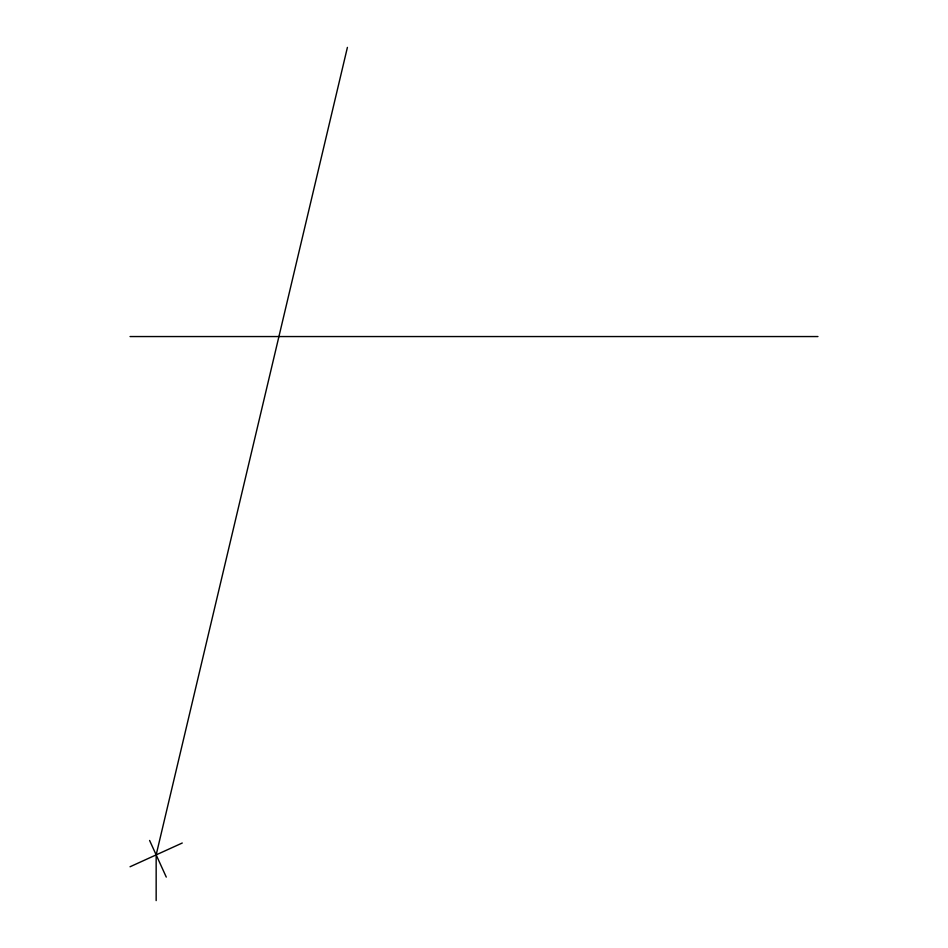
<?xml version="1.0" encoding="UTF-8"?>
<svg xmlns="http://www.w3.org/2000/svg" width="948" height="948" viewBox="0 0 948 948"><rect width="100%" height="100%" fill="white"/><g stroke="black" fill="none" stroke-linecap="round" stroke-linejoin="round"><path stroke-width="1.42" d="M347.406 47.4L156.159 854.883L156.159 900.6M130.054 866.756L182.265 843.009M130.054 336.552L817.946 336.552M149.594 840.449L166.267 877.09"/></g></svg>
